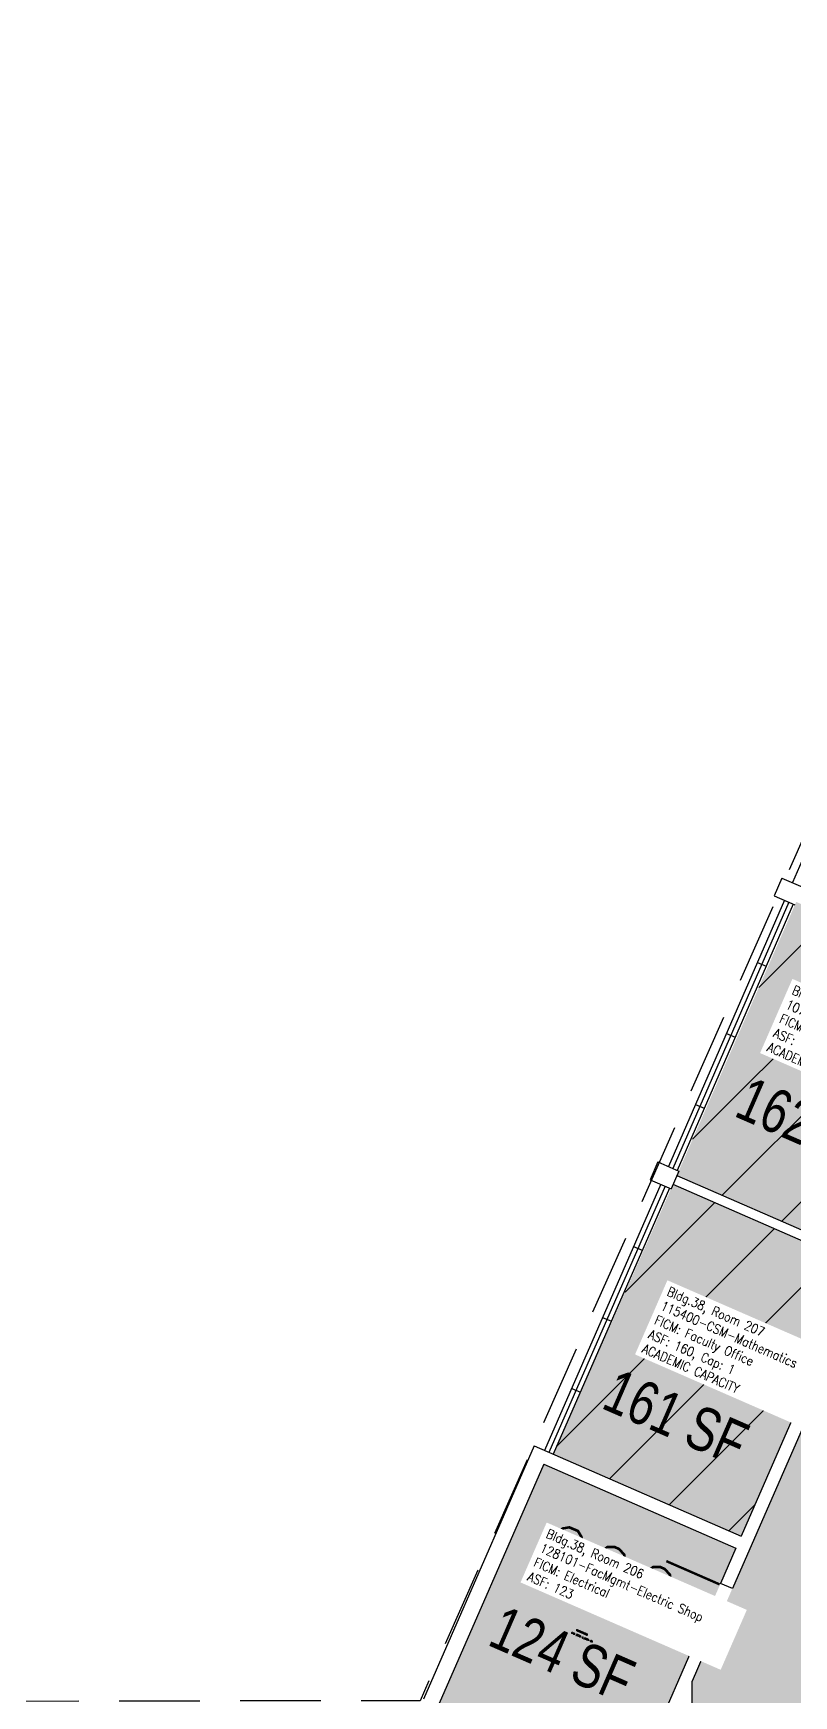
# Model space of a CAD drawing. Header units: inches. Extents: x -150 to 2309, y 0 to 1749.
# Drawn here: x 917 to 1388, y 715 to 1746 of the extents above; entities that cross this region are included whole.
import ezdxf
from ezdxf.enums import TextEntityAlignment as Align

# ---------------------------------------------------------------- set-up
doc = ezdxf.new("R2010")
doc.units = ezdxf.units.IN
doc.header["$LTSCALE"] = 100
doc.header["$MEASUREMENT"] = 0
doc.linetypes.add('DASHED', pattern=[0.75, 0.5, -0.25])
for name, color, linetype in [('A-DOOR', 2, 'CONTINUOUS'), ('A-GLAZ', 1, 'CONTINUOUS'), ('A-GLAZ-SILL', 2, 'CONTINUOUS'), ('A-IDEN-CNUM', 7, 'CONTINUOUS'), ('A-IDEN-RNUM', 7, 'CONTINUOUS'), ('A-IDEN-SNUM', 4, 'CONTINUOUS'), ('A-IDEN-VNUM', 4, 'CONTINUOUS'), ('A-Roof', 2, 'DASHED'), ('A-WALL', 5, 'CONTINUOUS'), ('AREA-TEXT', 3, 'CONTINUOUS'), ('Rooms-Capacity', 4, 'CONTINUOUS'), ('Rooms-Category-Color', 7, 'CONTINUOUS'), ('Rooms-College-Color', 7, 'CONTINUOUS'), ('Rooms-Department-Color', 7, 'CONTINUOUS'), ('Rooms-Division-Color', 7, 'CONTINUOUS'), ('Rooms-Information', 7, 'CONTINUOUS')]:
    doc.layers.add(name, color=color, linetype=linetype)
doc.styles.add('AREA', font='arial.ttf', dxfattribs={"width": 0.75, "height": 24})
doc.styles.add('ROOMSNUMBER', font='txt.shx', dxfattribs={"height": 1})
doc.styles.add('ROOMVNUMBER', font='simplex.shx', dxfattribs={"width": 0.85})

msp = doc.modelspace()

# ---------------------------------------------------------------- hatches: boundary and pattern name
at = {"layer": 'Rooms-Capacity'}
h = msp.add_hatch(dxfattribs=at)
h.set_pattern_fill('ANSI31', color=256, scale=300, style=0)
h.paths.add_polyline_path([(1504.9, 1156.8), (1502.3, 1150.8), (1487.9, 1117.8), (1430.9, 987.3), (1315.5, 1037.7), (1388.7, 1205.4), (1389.5, 1207.2)])
h = msp.add_hatch(dxfattribs=at)
h.set_pattern_fill('ANSI31', color=256, scale=300, style=0)
h.paths.add_polyline_path([(1311.9, 1029.4), (1238.9, 864.8), (1355.3, 814), (1411.1, 941.8), (1425.5, 974.8), (1428.5, 981.8), (1313.1, 1032.2)])
at = {"layer": 'Rooms-Category-Color', "true_color": 0xadadad}
for points in [[(921.9, 293.7), (916.5, 293.7), (916.5, 296.7), (916.5, 329.7), (884.4, 329.7), (848.4, 329.6), (636.6, 329.3), (600.6, 329.2), (557, 329.2), (521, 329.1), (482.8, 329), (446.8, 329), (384.2, 328.9), (348.2, 328.8), (271.6, 328.7), (235.6, 328.7), (193.1, 328.6), (188.5, 328.6), (157.1, 328.5), (152.5, 328.5), (117.5, 328.5), (-76.5, 328.2), (-112.5, 328.1), (-131.5, 328.1), (-139.5, 328.1), (-139.5, 351.6), (-139.7, 423.6), (-139.7, 448.1), (-131.7, 448.1), (-55.6, 448.2), (-19.6, 448.3), (-5.7, 448.3), (13, 448.3), (49, 448.4), (91.3, 448.4), (127.3, 448.5), (228, 448.7), (236.1, 448.7), (264, 448.7), (272.1, 448.7), (309.7, 448.8), (345.7, 448.8), (371.2, 448.9), (407.2, 448.9), (588, 449.2), (592.2, 449.2), (624, 449.3), (628.2, 449.3), (674.9, 449.3), (710.9, 449.4), (884.2, 449.7), (920.2, 449.7), (955.3, 449.8), (991.3, 449.8), (1219.8, 450.2), (1255.8, 450.2), (1325.3, 450.4), (1325.1, 579.9), (1325.1, 615.9), (1324.9, 724.2), (1335.5, 748.6), (1349.9, 781.6), (1418.5, 938.6), (1432.9, 971.6), (1495.3, 1114.6), (1509.7, 1147.6), (1515.5, 1161), (1496.2, 1169.4), (1494.4, 1170.2), (1502, 1187.6), (1515.7, 1181.6), (1523.1, 1178.4), (1572.1, 1290.6), (1586.5, 1323.6), (1648.9, 1466.6), (1663.3, 1499.6), (1673.7, 1523.4), (1688.1, 1556.4), (1705.4, 1596.4), (1715.9, 1591.8), (1781.8, 1563), (1793.6, 1557.8), (1773.7, 1512.6), (1759.3, 1479.6), (1528.9, 951.7), (1466.5, 808.7), (1452.1, 775.7), (1420.9, 704.3), (1421, 671.2), (1421, 635.2), (1421.2, 519.1), (1421.3, 483.1), (1421.3, 450.5), (1429.3, 450.5), (1488.7, 450.6), (1524.7, 450.7), (1606.6, 450.8), (1642.6, 450.8), (1722.3, 451), (1881.2, 451.2), (1917.2, 451.3), (1963.1, 451.3), (1999.1, 451.4), (2199.5, 451.7), (2235.5, 451.8), (2260.3, 451.8), (2260.3, 428.8), (2260.5, 356.5), (2260.5, 331.8), (2001.7, 331.4), (1965.7, 331.3), (1918.7, 331.3), (1882.7, 331.2), (1722.5, 331), (1578.5, 330.7), (1553.7, 330.7), (1517.7, 330.6), (1423.5, 330.5), (1415.5, 330.5), (1302.6, 330.3), (1293.6, 330.3), (1266.6, 330.3), (1257.6, 330.2), (1193.5, 330.1), (1172.5, 330.1), (1172.5, 322.1), (1172.5, 294.1), (1170.7, 294.1), (1098.6, 294), (1097.5, 294), (1097.5, 306), (1097.5, 322), (1097.5, 330), (1067.5, 330), (1004.5, 329.9), (1004.5, 321.9), (1004.5, 296.9), (1004.5, 293.9), (1000, 293.8), (964, 293.8), (958, 293.8)], [(1166.8, 707.1), (1308.8, 707.3), (1328.2, 751.8), (1342.6, 784.8), (1352.1, 806.7), (1233, 858.7)]]:
    msp.add_hatch(color=253, dxfattribs=at).paths.add_polyline_path(points)
at = {"layer": 'Rooms-Category-Color', "true_color": 0xfa9ba3}
for points in [[(1504.9, 1156.8), (1502.3, 1150.8), (1487.9, 1117.8), (1430.9, 987.3), (1315.5, 1037.7), (1388.7, 1205.4), (1389.5, 1207.2)], [(1311.9, 1029.4), (1238.9, 864.8), (1355.3, 814), (1411.1, 941.8), (1425.5, 974.8), (1428.5, 981.8), (1313.1, 1032.2)]]:
    msp.add_hatch(color=241, dxfattribs=at).paths.add_polyline_path(points)
at = {"layer": 'Rooms-College-Color', "true_color": 0xadadad}
msp.add_hatch(color=253, dxfattribs=at).paths.add_polyline_path([(921.9, 293.7), (916.5, 293.7), (916.5, 296.7), (916.5, 329.7), (884.4, 329.7), (848.4, 329.6), (636.6, 329.3), (600.6, 329.2), (557, 329.2), (521, 329.1), (482.8, 329), (446.8, 329), (384.2, 328.9), (348.2, 328.8), (271.6, 328.7), (235.6, 328.7), (193.1, 328.6), (188.5, 328.6), (157.1, 328.5), (152.5, 328.5), (117.5, 328.5), (-76.5, 328.2), (-112.5, 328.1), (-131.5, 328.1), (-139.5, 328.1), (-139.5, 351.6), (-139.7, 423.6), (-139.7, 448.1), (-131.7, 448.1), (-55.6, 448.2), (-19.6, 448.3), (-5.7, 448.3), (13, 448.3), (49, 448.4), (91.3, 448.4), (127.3, 448.5), (228, 448.7), (236.1, 448.7), (264, 448.7), (272.1, 448.7), (309.7, 448.8), (345.7, 448.8), (371.2, 448.9), (407.2, 448.9), (588, 449.2), (592.2, 449.2), (624, 449.3), (628.2, 449.3), (674.9, 449.3), (710.9, 449.4), (884.2, 449.7), (920.2, 449.7), (955.3, 449.8), (991.3, 449.8), (1219.8, 450.2), (1255.8, 450.2), (1325.3, 450.4), (1325.1, 579.9), (1325.1, 615.9), (1324.9, 724.2), (1335.5, 748.6), (1349.9, 781.6), (1418.5, 938.6), (1432.9, 971.6), (1495.3, 1114.6), (1509.7, 1147.6), (1515.5, 1161), (1496.2, 1169.4), (1494.4, 1170.2), (1502, 1187.6), (1515.7, 1181.6), (1523.1, 1178.4), (1572.1, 1290.6), (1586.5, 1323.6), (1648.9, 1466.6), (1663.3, 1499.6), (1673.7, 1523.4), (1688.1, 1556.4), (1705.4, 1596.4), (1715.9, 1591.8), (1781.8, 1563), (1793.6, 1557.8), (1773.7, 1512.6), (1759.3, 1479.6), (1528.9, 951.7), (1466.5, 808.7), (1452.1, 775.7), (1420.9, 704.3), (1421, 671.2), (1421, 635.2), (1421.2, 519.1), (1421.3, 483.1), (1421.3, 450.5), (1429.3, 450.5), (1488.7, 450.6), (1524.7, 450.7), (1606.6, 450.8), (1642.6, 450.8), (1722.3, 451), (1881.2, 451.2), (1917.2, 451.3), (1963.1, 451.3), (1999.1, 451.4), (2199.5, 451.7), (2235.5, 451.8), (2260.3, 451.8), (2260.3, 428.8), (2260.5, 356.5), (2260.5, 331.8), (2001.7, 331.4), (1965.7, 331.3), (1918.7, 331.3), (1882.7, 331.2), (1722.5, 331), (1578.5, 330.7), (1553.7, 330.7), (1517.7, 330.6), (1423.5, 330.5), (1415.5, 330.5), (1302.6, 330.3), (1293.6, 330.3), (1266.6, 330.3), (1257.6, 330.2), (1193.5, 330.1), (1172.5, 330.1), (1172.5, 322.1), (1172.5, 294.1), (1170.7, 294.1), (1098.6, 294), (1097.5, 294), (1097.5, 306), (1097.5, 322), (1097.5, 330), (1067.5, 330), (1004.5, 329.9), (1004.5, 321.9), (1004.5, 296.9), (1004.5, 293.9), (1000, 293.8), (964, 293.8), (958, 293.8)])
at = {"layer": 'Rooms-College-Color', "true_color": 0xb2d6e9}
msp.add_hatch(color=254, dxfattribs=at).paths.add_polyline_path([(1504.9, 1156.8), (1502.3, 1150.8), (1487.9, 1117.8), (1430.9, 987.3), (1315.5, 1037.7), (1388.7, 1205.4), (1389.5, 1207.2)])
at = {"layer": 'Rooms-College-Color', "true_color": 0xffe090}
for points in [[(1311.9, 1029.4), (1238.9, 864.8), (1355.3, 814), (1411.1, 941.8), (1425.5, 974.8), (1428.5, 981.8), (1313.1, 1032.2)], [(1166.8, 707.1), (1308.8, 707.3), (1328.2, 751.8), (1342.6, 784.8), (1352.1, 806.7), (1233, 858.7)]]:
    msp.add_hatch(color=41, dxfattribs=at).paths.add_polyline_path(points)
at = {"layer": 'Rooms-Department-Color', "true_color": 0xacacac}
for points in [[(921.9, 293.7), (916.5, 293.7), (916.5, 296.7), (916.5, 329.7), (884.4, 329.7), (848.4, 329.6), (636.6, 329.3), (600.6, 329.2), (557, 329.2), (521, 329.1), (482.8, 329), (446.8, 329), (384.2, 328.9), (348.2, 328.8), (271.6, 328.7), (235.6, 328.7), (193.1, 328.6), (188.5, 328.6), (157.1, 328.5), (152.5, 328.5), (117.5, 328.5), (-76.5, 328.2), (-112.5, 328.1), (-131.5, 328.1), (-139.5, 328.1), (-139.5, 351.6), (-139.7, 423.6), (-139.7, 448.1), (-131.7, 448.1), (-55.6, 448.2), (-19.6, 448.3), (-5.7, 448.3), (13, 448.3), (49, 448.4), (91.3, 448.4), (127.3, 448.5), (228, 448.7), (236.1, 448.7), (264, 448.7), (272.1, 448.7), (309.7, 448.8), (345.7, 448.8), (371.2, 448.9), (407.2, 448.9), (588, 449.2), (592.2, 449.2), (624, 449.3), (628.2, 449.3), (674.9, 449.3), (710.9, 449.4), (884.2, 449.7), (920.2, 449.7), (955.3, 449.8), (991.3, 449.8), (1219.8, 450.2), (1255.8, 450.2), (1325.3, 450.4), (1325.1, 579.9), (1325.1, 615.9), (1324.9, 724.2), (1335.5, 748.6), (1349.9, 781.6), (1418.5, 938.6), (1432.9, 971.6), (1495.3, 1114.6), (1509.7, 1147.6), (1515.5, 1161), (1496.2, 1169.4), (1494.4, 1170.2), (1502, 1187.6), (1515.7, 1181.6), (1523.1, 1178.4), (1572.1, 1290.6), (1586.5, 1323.6), (1648.9, 1466.6), (1663.3, 1499.6), (1673.7, 1523.4), (1688.1, 1556.4), (1705.4, 1596.4), (1715.9, 1591.8), (1781.8, 1563), (1793.6, 1557.8), (1773.7, 1512.6), (1759.3, 1479.6), (1528.9, 951.7), (1466.5, 808.7), (1452.1, 775.7), (1420.9, 704.3), (1421, 671.2), (1421, 635.2), (1421.2, 519.1), (1421.3, 483.1), (1421.3, 450.5), (1429.3, 450.5), (1488.7, 450.6), (1524.7, 450.7), (1606.6, 450.8), (1642.6, 450.8), (1722.3, 451), (1881.2, 451.2), (1917.2, 451.3), (1963.1, 451.3), (1999.1, 451.4), (2199.5, 451.7), (2235.5, 451.8), (2260.3, 451.8), (2260.3, 428.8), (2260.5, 356.5), (2260.5, 331.8), (2001.7, 331.4), (1965.7, 331.3), (1918.7, 331.3), (1882.7, 331.2), (1722.5, 331), (1578.5, 330.7), (1553.7, 330.7), (1517.7, 330.6), (1423.5, 330.5), (1415.5, 330.5), (1302.6, 330.3), (1293.6, 330.3), (1266.6, 330.3), (1257.6, 330.2), (1193.5, 330.1), (1172.5, 330.1), (1172.5, 322.1), (1172.5, 294.1), (1170.7, 294.1), (1098.6, 294), (1097.5, 294), (1097.5, 306), (1097.5, 322), (1097.5, 330), (1067.5, 330), (1004.5, 329.9), (1004.5, 321.9), (1004.5, 296.9), (1004.5, 293.9), (1000, 293.8), (964, 293.8), (958, 293.8)], [(1166.8, 707.1), (1308.8, 707.3), (1328.2, 751.8), (1342.6, 784.8), (1352.1, 806.7), (1233, 858.7)]]:
    msp.add_hatch(color=253, dxfattribs=at).paths.add_polyline_path(points)
at = {"layer": 'Rooms-Department-Color', "true_color": 0xb2d6e9}
msp.add_hatch(color=254, dxfattribs=at).paths.add_polyline_path([(1504.9, 1156.8), (1502.3, 1150.8), (1487.9, 1117.8), (1430.9, 987.3), (1315.5, 1037.7), (1388.7, 1205.4), (1389.5, 1207.2)])
at = {"layer": 'Rooms-Department-Color', "true_color": 0xffe090}
msp.add_hatch(color=41, dxfattribs=at).paths.add_polyline_path([(1311.9, 1029.4), (1238.9, 864.8), (1355.3, 814), (1411.1, 941.8), (1425.5, 974.8), (1428.5, 981.8), (1313.1, 1032.2)])
at = {"layer": 'Rooms-Division-Color', "true_color": 0xadadad}
for points in [[(921.9, 293.7), (916.5, 293.7), (916.5, 296.7), (916.5, 329.7), (884.4, 329.7), (848.4, 329.6), (636.6, 329.3), (600.6, 329.2), (557, 329.2), (521, 329.1), (482.8, 329), (446.8, 329), (384.2, 328.9), (348.2, 328.8), (271.6, 328.7), (235.6, 328.7), (193.1, 328.6), (188.5, 328.6), (157.1, 328.5), (152.5, 328.5), (117.5, 328.5), (-76.5, 328.2), (-112.5, 328.1), (-131.5, 328.1), (-139.5, 328.1), (-139.5, 351.6), (-139.7, 423.6), (-139.7, 448.1), (-131.7, 448.1), (-55.6, 448.2), (-19.6, 448.3), (-5.7, 448.3), (13, 448.3), (49, 448.4), (91.3, 448.4), (127.3, 448.5), (228, 448.7), (236.1, 448.7), (264, 448.7), (272.1, 448.7), (309.7, 448.8), (345.7, 448.8), (371.2, 448.9), (407.2, 448.9), (588, 449.2), (592.2, 449.2), (624, 449.3), (628.2, 449.3), (674.9, 449.3), (710.9, 449.4), (884.2, 449.7), (920.2, 449.7), (955.3, 449.8), (991.3, 449.8), (1219.8, 450.2), (1255.8, 450.2), (1325.3, 450.4), (1325.1, 579.9), (1325.1, 615.9), (1324.9, 724.2), (1335.5, 748.6), (1349.9, 781.6), (1418.5, 938.6), (1432.9, 971.6), (1495.3, 1114.6), (1509.7, 1147.6), (1515.5, 1161), (1496.2, 1169.4), (1494.4, 1170.2), (1502, 1187.6), (1515.7, 1181.6), (1523.1, 1178.4), (1572.1, 1290.6), (1586.5, 1323.6), (1648.9, 1466.6), (1663.3, 1499.6), (1673.7, 1523.4), (1688.1, 1556.4), (1705.4, 1596.4), (1715.9, 1591.8), (1781.8, 1563), (1793.6, 1557.8), (1773.7, 1512.6), (1759.3, 1479.6), (1528.9, 951.7), (1466.5, 808.7), (1452.1, 775.7), (1420.9, 704.3), (1421, 671.2), (1421, 635.2), (1421.2, 519.1), (1421.3, 483.1), (1421.3, 450.5), (1429.3, 450.5), (1488.7, 450.6), (1524.7, 450.7), (1606.6, 450.8), (1642.6, 450.8), (1722.3, 451), (1881.2, 451.2), (1917.2, 451.3), (1963.1, 451.3), (1999.1, 451.4), (2199.5, 451.7), (2235.5, 451.8), (2260.3, 451.8), (2260.3, 428.8), (2260.5, 356.5), (2260.5, 331.8), (2001.7, 331.4), (1965.7, 331.3), (1918.7, 331.3), (1882.7, 331.2), (1722.5, 331), (1578.5, 330.7), (1553.7, 330.7), (1517.7, 330.6), (1423.5, 330.5), (1415.5, 330.5), (1302.6, 330.3), (1293.6, 330.3), (1266.6, 330.3), (1257.6, 330.2), (1193.5, 330.1), (1172.5, 330.1), (1172.5, 322.1), (1172.5, 294.1), (1170.7, 294.1), (1098.6, 294), (1097.5, 294), (1097.5, 306), (1097.5, 322), (1097.5, 330), (1067.5, 330), (1004.5, 329.9), (1004.5, 321.9), (1004.5, 296.9), (1004.5, 293.9), (1000, 293.8), (964, 293.8), (958, 293.8)], [(1166.8, 707.1), (1308.8, 707.3), (1328.2, 751.8), (1342.6, 784.8), (1352.1, 806.7), (1233, 858.7)]]:
    msp.add_hatch(color=253, dxfattribs=at).paths.add_polyline_path(points)
at = {"layer": 'Rooms-Division-Color', "true_color": 0xb2d6e9}
msp.add_hatch(color=254, dxfattribs=at).paths.add_polyline_path([(1504.9, 1156.8), (1502.3, 1150.8), (1487.9, 1117.8), (1430.9, 987.3), (1315.5, 1037.7), (1388.7, 1205.4), (1389.5, 1207.2)])
at = {"layer": 'Rooms-Division-Color', "true_color": 0xffe090}
msp.add_hatch(color=41, dxfattribs=at).paths.add_polyline_path([(1311.9, 1029.4), (1238.9, 864.8), (1355.3, 814), (1411.1, 941.8), (1425.5, 974.8), (1428.5, 981.8), (1313.1, 1032.2)])

# ---------------------------------------------------------------- linework, layer by layer
at = {"layer": 'A-DOOR'}
msp.add_lwpolyline([(1342, 784.2, 1.5, 1.5, 0), (1309, 798.6, 0, 0, 0), (1308.7, 797.9, 0, 0, 0.414214), (1329.2, 751.3, 0, 0, 0.414214)], format="xyseb", dxfattribs=at)
at = {"layer": 'A-GLAZ'}
for p, q in [((1385, 1207), (1313, 1042)), ((1365.5, 1169.7), (1370.9, 1167.3)), ((1346.3, 1125.7), (1351.7, 1123.3)), ((1327.1, 1081.7), (1332.5, 1079.3)), ((1308.2, 1031), (1236.2, 866)), ((1288.7, 993.7), (1294.1, 991.3)), ((1269.5, 949.7), (1274.9, 947.3)), ((1250.3, 905.7), (1255.7, 903.3))]:
    msp.add_line(p, q, dxfattribs=at)
at = {"layer": 'A-GLAZ-SILL'}
for p, q in [((1459.1, 1384.2), (1387.1, 1219.2)), ((1382.3, 1208.2), (1310.3, 1043.2)), ((1387.7, 1205.8), (1315.7, 1040.8)), ((1305.5, 1032.2), (1233.5, 867.2)), ((1310.9, 1029.8), (1238.9, 864.8))]:
    msp.add_line(p, q, dxfattribs=at)
at = {"layer": 'A-Roof', "flags": 128}
msp.add_lwpolyline([(2308.9, 71.5), (2308, 713.9), (1596.5, 712.8), (1596.5, 712.8), (1983, 1582.3), (1615.6, 1745.6), (1156.3, 712.1), (1156.3, 712.1), (-139.3, 710.1), (-138.3, 67.7), (2308.9, 71.5)], dxfattribs=at)
at = {"layer": 'A-WALL'}
for p, q in [((1380.6, 1222), (1375.8, 1211)), ((1380.6, 1222), (1393.5, 1216.4)), ((1375.8, 1211), (1388.7, 1205.4)), ((1303.8, 1046), (1299, 1035)), ((1303.8, 1046), (1316.7, 1040.4)), ((1299, 1035), (1311.9, 1029.4)), ((1316.7, 1040.4), (1311.9, 1029.4)), ((1313.1, 1032.2), (1428.5, 981.8)), ((1315.5, 1037.7), (1430.9, 987.3)), ((1418.5, 938.6), (1349.9, 781.6)), ((1411.1, 941.8), (1355.3, 814)), ((1227, 870), (1158.5, 713.1)), ((1227, 870), (1239.9, 864.4)), ((1233, 858.7), (1166.8, 707.1)), ((1233, 858.7), (1352.1, 806.7)), ((1239.9, 864.4), (1355.3, 814)), ((1352.1, 806.7), (1342.6, 784.8)), ((1349.9, 781.6), (1342.6, 784.8)), ((1328.2, 751.8), (1308.8, 707.3)), ((1335.5, 748.6), (1324.9, 724.2)), ((1335.5, 748.6), (1328.2, 751.8)), ((1325.1, 615.9), (1324.9, 724.2))]:
    msp.add_line(p, q, dxfattribs=at)

# ---------------------------------------------------------------- texts
at = {"layer": 'A-IDEN-CNUM', "style": 'ROOMSNUMBER', "width": 0.85}
for s, p in [('CAD #038-0_0207-00', (1334, 922.9)), ('CAD #038-0_0206-00', (1256.7, 751.4))]:
    msp.add_text(s, height=1, rotation=336.4218, dxfattribs=at).set_placement(p, align=Align.MIDDLE)
at = {"layer": 'A-IDEN-RNUM', "style": 'ROOMSNUMBER', "width": 0.85}
for s, p in [('0207-00', (1334, 925.9)), ('0206-00', (1256.7, 754.4))]:
    msp.add_text(s, height=1, rotation=336.4218, dxfattribs=at).set_placement(p, align=Align.MIDDLE)
at = {"layer": 'A-IDEN-SNUM', "style": 'ROOMSNUMBER', "width": 0.85}
for s, p in [('0380020700', (1334, 925.9)), ('0380020600', (1256.7, 754.4))]:
    msp.add_text(s, height=1, rotation=336.4218, dxfattribs=at).set_placement(p, align=Align.MIDDLE)
at = {"layer": 'A-IDEN-VNUM', "style": 'ROOMVNUMBER', "width": 0.85}
for s, p in [('208', (1419.6, 1115.9)), ('207', (1342, 929)), ('206', (1270.3, 788.1))]:
    msp.add_text(s, height=40.5, rotation=336.4218, dxfattribs=at).set_placement(p, align=Align.MIDDLE)
at = {"layer": 'AREA-TEXT', "style": 'AREA', "width": 0.75}
for s, p in [('162 SF', (1397.3, 1068.9)), ('161 SF', (1315, 887.9)), ('124 SF', (1244.5, 741.1))]:
    msp.add_text(s, height=27, rotation=336.42, dxfattribs=at).set_placement(p, align=Align.MIDDLE_CENTER)

# ---------------------------------------------------------------- next in the draw order: texts
at = {"layer": 'Rooms-Information', "width": 129.6, "attachment_point": 7, "rotation": 336.4218, "style": 'ROOMVNUMBER', "bg_fill": 3, "box_fill_scale": 1.5, "bg_fill_color": 256, "bg_fill_true_color": 13158600, "bg_fill_transparency": 0}
for s, insert, char_height in [('Bldg.38, Room 208^M^J107700-CLA-English^M^JFICM: Faculty Office^M^JASF: 150, Cap: 2^M^JACADEMIC CAPACITY', (1370.9, 1115), 5.7857), ('Bldg.38, Room 207^M^J115400-CSM-Mathematics^M^JFICM: Faculty Office^M^JASF: 160, Cap: 1^M^JACADEMIC CAPACITY', (1293.4, 928.2), 5.7857), ('Bldg.38, Room 206^M^J128101-FacMgmt-Electric Shop^M^JFICM: Electrical^M^JASF: 123', (1222.4, 786.9), 5.786)]:
    msp.add_mtext(s, dxfattribs=dict(at, insert=insert, char_height=char_height))

doc.saveas('drawing.dxf')
